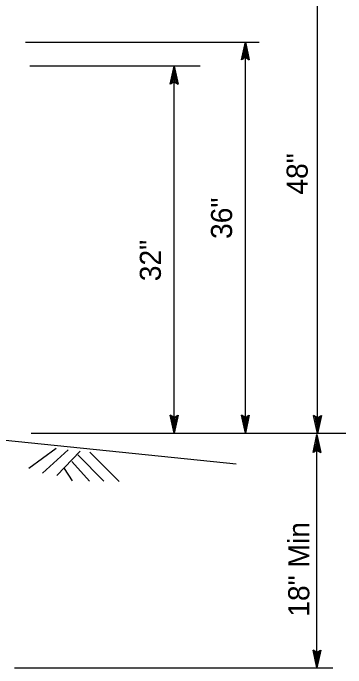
# Model space of a CAD drawing. Extents: x -894 to 866, y -476 to 714.
# Drawn here: x -433.1 to -322.6, y -160.9 to 56.3 of the extents above; entities that cross this region are included whole.
import ezdxf

# ---------------------------------------------------------------- set-up
doc = ezdxf.new("R2010")
doc.units = 0
for name, color, linetype in [('56 Stage 3 Anno', 7, 'Continuous'), ('57 Undefined', 7, 'Continuous'), ('59 Sndwall Anno', 7, 'Continuous'), ('60 Nongeo Data', 7, 'Continuous')]:
    doc.layers.add(name, color=color, linetype=linetype)

msp = doc.modelspace()

# ---------------------------------------------------------------- linework, layer by layer
at = {"layer": '56 Stage 3 Anno'}
for p, q in [((-332.03, -83.11), (-332.03, 109.5)), ((-351.43, 46.56), (-428.98, 46.56)), ((-356.01, -83.03), (-356, 46.77)), ((-370.99, 38.65), (-427.51, 38.65)), ((-379.63, -83.03), (-379.63, 38.65)), ((-427.12, -83.1), (-322.64, -83.1)), ((-332.23, -160.93), (-332.23, -83.55)), ((-432.57, -160.93), (-327.02, -160.93))]:
    msp.add_line(p, q, dxfattribs=at)
for points in [[(-357.32, 40.86), (-356, 46.77), (-354.69, 40.86), (-355.04, 41.07), (-356, 45.4), (-356.97, 41.07), (-356.62, 41.28), (-356, 44.05), (-355.39, 41.28), (-355.74, 41.49), (-356.01, 42.69), (-356.27, 41.49), (-356, 41.65), (-354.69, 40.86), (-356, 41.65)], [(-380.95, 32.74), (-379.63, 38.65), (-378.32, 32.74), (-378.67, 32.95), (-379.62, 37.28), (-380.6, 32.95), (-380.25, 33.16), (-379.63, 35.93), (-379.01, 33.16), (-379.36, 33.37), (-379.63, 34.57), (-379.9, 33.37), (-379.63, 33.53), (-378.32, 32.74), (-379.63, 33.53)], [(-378.31, -77.13), (-379.63, -83.03), (-380.94, -77.13), (-380.59, -77.34), (-379.63, -81.66), (-378.66, -77.34), (-379.01, -77.54), (-379.63, -80.31), (-380.24, -77.55), (-379.89, -77.76), (-379.63, -78.95), (-379.36, -77.75), (-379.63, -77.91), (-380.94, -77.13), (-379.63, -77.91)], [(-354.69, -77.13), (-356.01, -83.03), (-357.32, -77.13), (-356.97, -77.34), (-356.01, -81.66), (-355.04, -77.34), (-355.39, -77.54), (-356, -80.31), (-356.62, -77.55), (-356.27, -77.76), (-356, -78.95), (-355.73, -77.75), (-356.01, -77.91), (-357.32, -77.13), (-356.01, -77.91)], [(-330.71, -77.2), (-332.03, -83.11), (-333.34, -77.2), (-332.99, -77.41), (-332.03, -81.74), (-331.06, -77.41), (-331.41, -77.62), (-332.03, -80.39), (-332.64, -77.62), (-332.29, -77.83), (-332.03, -79.03), (-331.76, -77.83), (-332.03, -77.99), (-333.34, -77.2), (-332.03, -77.99)], [(-333.55, -89.46), (-332.23, -83.55), (-330.92, -89.46), (-331.27, -89.25), (-332.22, -84.92), (-333.2, -89.25), (-332.85, -89.04), (-332.23, -86.27), (-331.61, -89.04), (-331.96, -88.83), (-332.23, -87.63), (-332.5, -88.83), (-332.23, -88.67), (-330.92, -89.46), (-332.23, -88.67)], [(-330.91, -155.02), (-332.23, -160.93), (-333.54, -155.02), (-333.19, -155.23), (-332.24, -159.56), (-331.26, -155.23), (-331.61, -155.44), (-332.23, -158.21), (-332.84, -155.44), (-332.49, -155.65), (-332.23, -156.85), (-331.96, -155.65), (-332.23, -155.81), (-333.54, -155.02), (-332.23, -155.81)]]:
    msp.add_lwpolyline(points, close=True, dxfattribs=at)
at = {"layer": '59 Sndwall Anno'}
for p, q in [((-418.8, -88.16), (-427.91, -94.81)), ((-414.77, -88.6), (-423.38, -96.32)), ((-410.85, -88.98), (-418.62, -97.12)), ((-411.66, -90.24), (-402.93, -98.96)), ((-407.62, -89.33), (-397.86, -99.08)), ((-413.63, -92.5), (-407.72, -99.02)), ((-416.17, -94.8), (-413.5, -98.82))]:
    msp.add_line(p, q, dxfattribs=at)
at = {"layer": '60 Nongeo Data'}
msp.add_line((-359.06, -93.31), (-435.6, -85.47), dxfattribs=at)

# ---------------------------------------------------------------- texts
at = {"layer": '57 Undefined'}
for s, p in [('48"', (-335.32, -3.92)), ('36"', (-360.42, -18.63)), ('32"', (-384.04, -32.65)), ('18" Min', (-334.79, -143.96))]:
    msp.add_text(s, height=7, rotation=90, dxfattribs=at).set_placement(p)

doc.saveas('drawing.dxf')
